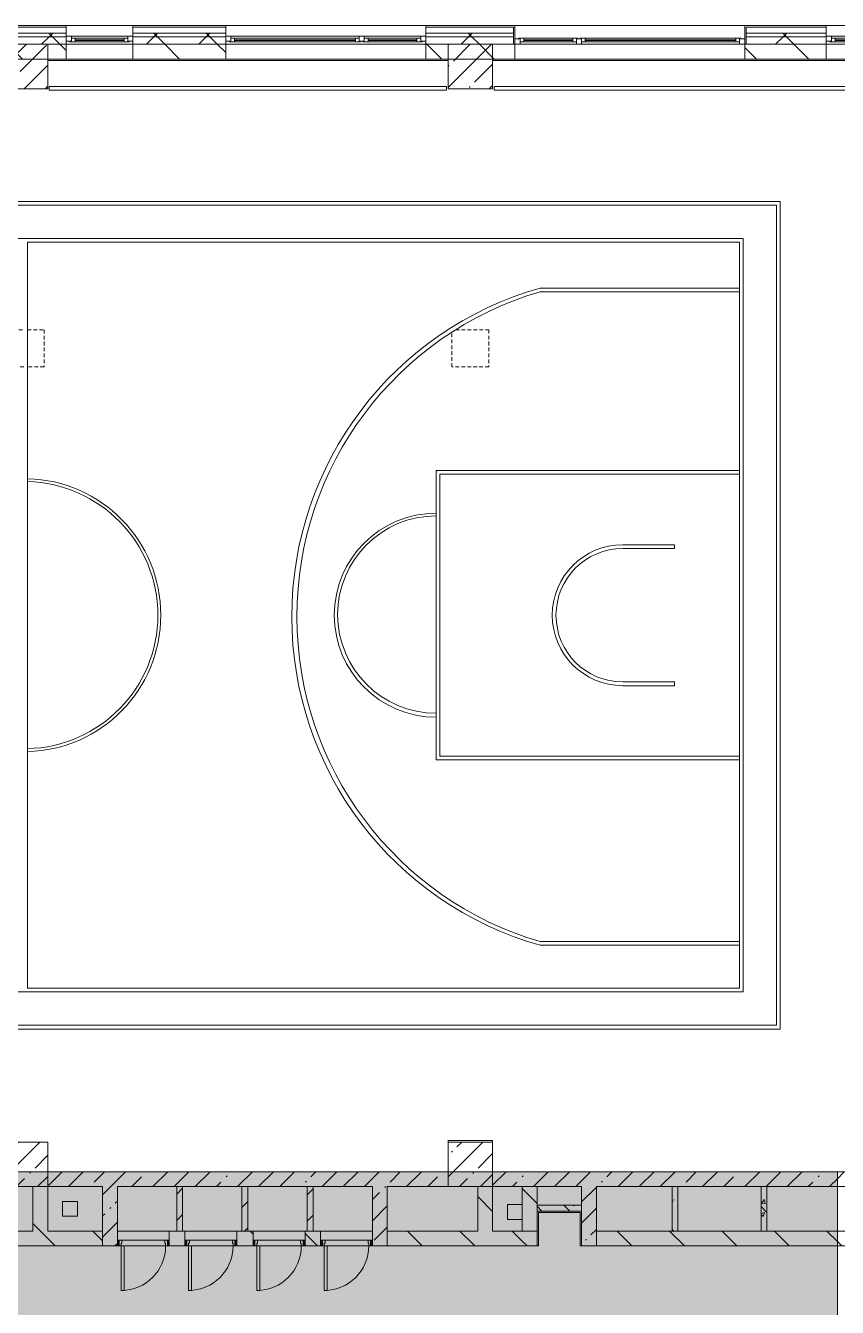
# Model space of a CAD drawing. Header units: millimetres. Extents: x 39815 to 261742, y -8553 to 29000.
# Drawn here: x 189194 to 200142, y 10073 to 27350 of the extents above; entities that cross this region are included whole.
import ezdxf

# ---------------------------------------------------------------- set-up
doc = ezdxf.new("R2010")
doc.units = ezdxf.units.MM
doc.linetypes.add('200_ШТРИХ__ш1_п0_6_', pattern=[80, 50, -30])
for name, color, linetype, lineweight in [('A-DETL', 7, 'Continuous', 5), ('A-DETL-MBND', 7, '200_ШТРИХ__ш1_п0_6_', 9), ('A-GLAZ-2', 7, 'Continuous', 5), ('A-WALL-2', 7, 'Continuous', 9), ('A-WALL-4', 7, 'Continuous', 5), ('I-WALL-3', 7, 'Continuous', 5), ('S-COLS', 7, 'Continuous', 5)]:
    doc.layers.add(name, color=color, linetype=linetype, lineweight=lineweight)
doc.layers.add('A-DETL-GENF-2', color=7, linetype='Continuous', lineweight=9, true_color=0x4994b4, transparency=0.4)
for name, color, linetype, lineweight, true_color in [('A-DOOR-2', 7, 'Continuous', 5, 0xaaaaaa), ('A-DOOR-3', 7, 'Continuous', 5, 0xe2e2e2), ('A-DOOR-4', 7, 'Continuous', 5, 0x6f9cb0), ('A-DOOR-FRAM-2', 7, 'Continuous', 5, 0xe2e2e2), ('A-DOOR-FRAM-3', 7, 'Continuous', 5, 0xaaaaaa), ('A-DOOR-FRAM-4', 7, 'Continuous', 5, 0x6f9cb0), ('A-FLOR-1', 7, 'Continuous', 5, 0xaaaaaa), ('A-FLOR-2', 7, 'Continuous', 5, 0x6f9cb0), ('A-WALL-5', 7, 'Continuous', 9, 0x2b586c), ('I-WALL-4', 7, 'Continuous', 5, 0x2b586c), ('I-WALL-5', 7, 'Continuous', 5, 0x787878), ('S-COLS-1', 7, 'Continuous', 5, 0x2b586c)]:
    doc.layers.add(name, color=color, linetype=linetype, lineweight=lineweight, true_color=true_color)
pattern_1 = [(135, (134731.94, 0), (-353.5534, -353.5534), [])]
pattern_2 = [(45, (-54460, -12000), (-285.123, 285.123), []), (45, (-54174.88, -12000), (-285.123, 285.123), [504.031, -100.806, 16.764, -84.042])]
pattern_3 = [(45, (134731.94, 0), (-285.1231, 285.1231), []), (45, (135017.06, 0), (-285.1231, 285.1231), [504.031, -100.806, 16.764, -84.042])]
pattern_4 = [(45, (-60460, -12000), (-285.1231, 285.1231), []), (45, (-60174.88, -12000), (-285.1231, 285.1231), [504.031, -100.806, 16.764, -84.042])]
pattern_5 = [(45, (134731.94, 0), (-353.5534, 353.5534), []), (135, (134731.94, 0), (-353.5534, -353.5534), [])]
pattern_6 = [(135, (134731.94, 0), (-377.1708, -377.1708), [533.4, -88.9, 17.78, -88.9]), (135, (134731.94, 376.94), (-377.1708, -377.1708), []), (50, (134731.94, 0), (637.6445, -55.7866), [66.675, -733.425]), (355, (134731.94, 0), (-123.3494, 668.699), [53.34, -586.74]), (100.451, (134785.1, -4.65), (514.299, 612.908), [56.665, -623.315]), (46.184, (134731.94, 177.8), (948.776, -147.15), [100.012, -1100.137]), (96.636, (134811, 165.5), (830.909, 865.997), [84.998, -934.973]), (351.184, (134731.9, 177.8), (830.918, 865.988), [80.01, -880.11]), (21, (134820.84, 133.35), (530.6506, -357.9283), [66.675, -733.425]), (326, (134820.84, 133.35), (216.308, 644.6585), [53.34, -586.74]), (71.451, (134865.06, 103.5), (746.9596, 286.7243), [56.665, -623.315]), (37.5, (134731.94, 0), (10.8105, 295.9426), [16.764, -562.864, 16.764, -578.866, -588.962]), (37.5, (134731.94, 0), (10.8105, 295.9426), [-1175.258, 16.764, -572.198]), (7.5, (134731.94, 0), (233.8692, 350.6318), [16.764, -322.834, 16.764, -549.529, -224.472]), (7.5, (134731.94, 0), (233.8692, 350.6318), [-905.891, 16.764, -207.708]), (327.5, (134533.7, 0), (474.5678, -20.0513), [16.764, -205.486, 16.764, -676.656, -920.115]), (327.5, (134533.7, 0), (474.5678, -20.0513), [-915.67, 16.764, -903.351]), (317.5, (134444.8, 0), (518.4522, 88.9934), [16.764, -272.161, 16.764, -443.738, -653.415]), (317.5, (134444.8, 0), (518.4522, 88.9934), [-749.427, 16.764, -636.651])]
pattern_7 = [(45, (134731.94, 0), (-176.7767, 176.7767), [])]

# ---------------------------------------------------------------- blocks, each defined once
blk = doc.blocks.new('BSC_Колонна _Прямоугольная - 600х600-23205375-Общий план 2 этажа с размещением фрагментов 2_8-2_11')
at = {"layer": 'S-COLS'}
h = blk.add_hatch(dxfattribs=at)
h.set_pattern_fill('FP_76', color=256, style=0, pattern_type=2)
h.set_pattern_definition(pattern_2)
h.paths.add_polyline_path([(300, -100), (300, 300), (-300, 300), (-300, -100)])
h = blk.add_hatch(dxfattribs=at)
h.set_pattern_fill('FP_76', color=256, style=0, pattern_type=2)
h.set_pattern_definition(pattern_2)
h.paths.add_polyline_path([(-300, -300), (300, -300), (300, -100), (-300, -100)])
for p, q in [((300, 300), (-300, 300)), ((-300, 300), (-300, -100)), ((300, -100), (300, 300))]:
    blk.add_line(p, q, dxfattribs=at)
at = {"layer": 'S-COLS-1'}
for p, q in [((-300, -100), (-300, -300)), ((300, -300), (300, -100)), ((-300, -300), (300, -300))]:
    blk.add_line(p, q, dxfattribs=at)
blk = doc.blocks.new('BSC_Колонна _Прямоугольная - 600х600-V134-Общий план 2 этажа с размещением фрагментов 2_8-2_11')
at = {"layer": 'S-COLS'}
h = blk.add_hatch(dxfattribs=at)
h.set_pattern_fill('FP_89', color=256, style=0, pattern_type=2)
h.set_pattern_definition(pattern_4)
h.paths.add_polyline_path([(-300, -100), (300, -100), (300, 300), (-300, 300)])
h = blk.add_hatch(dxfattribs=at)
h.set_pattern_fill('FP_89', color=256, style=0, pattern_type=2)
h.set_pattern_definition(pattern_4)
h.paths.add_polyline_path([(-300, -300), (300, -300), (300, -100), (-300, -100)])
for p, q in [((300, 300), (-300, 300)), ((-300, 300), (-300, -100)), ((300, -100), (300, 300))]:
    blk.add_line(p, q, dxfattribs=at)
at = {"layer": 'S-COLS-1'}
for p, q in [((-300, -100), (-300, -300)), ((300, -300), (300, -100)), ((-300, -300), (300, -300))]:
    blk.add_line(p, q, dxfattribs=at)
blk = doc.blocks.new('120_Окно_СКБ_2Ст - 120_Окно_СКБ_2Ст 2700х2500 _мал створка справа_ 2-23206922-Общий план 2 этажа с размещением фрагментов 2_8-2_11')
at = {"layer": 'A-GLAZ-2'}
for p, q in [((-1350, -75), (-1350, -5)), ((-1350, -5), (-1280, -5)), ((1350, -5), (-1350, -5)), ((-1280, -75), (-1350, -75)), ((-1350, -75), (-1300, -75)), ((-1280, -75), (-1300, -75)), ((-1300, -75), (-1300, -85)), ((-1300, -85), (470, -85)), ((470, -85), (-1300, -85)), ((-1280, -5), (-1280, -75)), ((450, -35), (-1280, -35)), ((-1280, -35), (-1280, -75)), ((-1230, -85), (-1230, -35)), ((-1230, -55), (400, -55)), ((400, -65), (-1230, -65)), ((400, -85), (400, -35)), ((450, -75), (450, -5)), ((450, -5), (520, -5)), ((450, -75), (450, -35)), ((520, -75), (450, -75)), ((470, -75), (450, -75)), ((470, -75), (500, -75)), ((470, -85), (470, -75)), ((520, -75), (500, -75)), ((500, -75), (500, -85)), ((500, -85), (1300, -85)), ((1300, -85), (500, -85)), ((520, -5), (520, -75)), ((1280, -35), (520, -35)), ((520, -35), (520, -75)), ((570, -85), (570, -35)), ((570, -55), (1230, -55)), ((1230, -65), (570, -65)), ((1230, -85), (1230, -35)), ((1280, -75), (1280, -5)), ((1280, -5), (1350, -5)), ((1280, -75), (1280, -35)), ((1350, -75), (1280, -75)), ((1300, -75), (1280, -75)), ((1300, -75), (1350, -75)), ((1300, -85), (1300, -75)), ((1350, -5), (1350, -75))]:
    blk.add_line(p, q, dxfattribs=at)
blk = doc.blocks.new('120_Окно_СКБ_2Ст - 120_Окно_СКБ_2Ст 3100х2500 _мал_створка слева_-22274797-Общий план 2 этажа с размещением фрагментов 2_8-2_11')
at = {"layer": 'A-GLAZ-2'}
for p, q in [((-1550, 45), (-1550, 115)), ((-1550, 115), (-1480, 115)), ((1550, 115), (-1550, 115)), ((-1480, 45), (-1550, 45)), ((-1550, 45), (-1500, 45)), ((-1480, 45), (-1500, 45)), ((-1500, 45), (-1500, 35)), ((-1500, 35), (670, 35)), ((670, 35), (-1500, 35)), ((-1480, 115), (-1480, 45)), ((650, 85), (-1480, 85)), ((-1480, 85), (-1480, 45)), ((-1430, 35), (-1430, 85)), ((-1430, 65), (600, 65)), ((600, 55), (-1430, 55)), ((600, 35), (600, 85)), ((650, 45), (650, 115)), ((650, 115), (720, 115)), ((650, 45), (650, 85)), ((720, 45), (650, 45)), ((670, 45), (650, 45)), ((670, 45), (700, 45)), ((670, 35), (670, 45)), ((720, 45), (700, 45)), ((700, 45), (700, 35)), ((700, 35), (1500, 35)), ((1500, 35), (700, 35)), ((720, 115), (720, 45)), ((1480, 85), (720, 85)), ((720, 85), (720, 45)), ((770, 35), (770, 85)), ((770, 65), (1430, 65)), ((1430, 55), (770, 55)), ((1430, 35), (1430, 85)), ((1480, 45), (1480, 115)), ((1480, 115), (1550, 115)), ((1480, 45), (1480, 85)), ((1550, 45), (1480, 45)), ((1500, 45), (1480, 45)), ((1500, 45), (1550, 45)), ((1500, 35), (1500, 45)), ((1550, 115), (1550, 45))]:
    blk.add_line(p, q, dxfattribs=at)
blk = doc.blocks.new('BSC_Колонна _Прямоугольная - 500х500-33455413-Общий план 2 этажа с размещением фрагментов 2_8-2_11')
at = {"layer": 'A-DETL-MBND'}
for p, q in [((-250, 250), (-23, 250)), ((-250, -250), (-250, 250)), ((27, 250), (250, 250)), ((250, 250), (250, -250)), ((-23, -250), (-250, -250)), ((250, -250), (27, -250))]:
    blk.add_line(p, q, dxfattribs=at)
blk = doc.blocks.new('120_Окно_СКБ_1Ст - 120_Окно_СКБ_1Ст 900х2500_h_-19906774-Общий план 2 этажа с размещением фрагментов 2_8-2_11')
at = {"layer": 'A-GLAZ-2'}
for p, q in [((-450, -75), (-450, -5)), ((-450, -5), (-380, -5)), ((450, -5), (-450, -5)), ((-380, -75), (-450, -75)), ((-450, -75), (-400, -75)), ((-380, -75), (-400, -75)), ((-400, -75), (-400, -85)), ((-400, -85), (400, -85)), ((400, -85), (-400, -85)), ((-380, -5), (-380, -75)), ((380, -35), (-380, -35)), ((-380, -35), (-380, -75)), ((-330, -85), (-330, -35)), ((-330, -55), (330, -55)), ((330, -65), (-330, -65)), ((330, -85), (330, -35)), ((380, -75), (380, -5)), ((380, -5), (450, -5)), ((380, -75), (380, -35)), ((450, -75), (380, -75)), ((400, -75), (380, -75)), ((400, -75), (450, -75)), ((400, -85), (400, -75)), ((450, -5), (450, -75))]:
    blk.add_line(p, q, dxfattribs=at)
blk = doc.blocks.new('110_Дверь_СКБ_1Ст - д-18 700x2100h_Технический шкаф ЭОМ и СС-V196-Общий план 2 этажа с размещением фрагментов 2_8-2_11')
at = {"layer": 'A-DOOR-2'}
h = blk.add_hatch(dxfattribs=at)
h.set_pattern_fill('FP_7', color=256, style=0, pattern_type=2)
h.set_pattern_definition([(135, (1951.41, 164.685), (-14.14214, -14.14214), []), (225, (1951.41, 164.685), (14.14214, -14.14214), [])])
h.paths.add_polyline_path([(362.5, 100), (337.5, 100), (337.5, 20), (362.5, 20)])
at = {"layer": 'A-DOOR-3'}
h = blk.add_hatch(color=256, dxfattribs=at)
h.paths.add_polyline_path([(312.5, 100), (312.5, 60), (302.5, 60), (302.5, 20), (337.5, 20), (337.5, 100)])
h.paths.add_polyline_path([(-287.5, 100), (-312.5, 100), (-312.5, 20), (-277.5, 20), (-277.5, 60), (-287.5, 60)])
at = {"layer": 'A-DOOR-FRAM-2'}
blk.add_hatch(color=256, dxfattribs=at).paths.add_polyline_path([(272.5, 700), (272.5, 100), (312.5, 100), (312.5, 700)])
at = {"layer": 'A-DOOR-FRAM-3'}
h = blk.add_hatch(dxfattribs=at)
h.set_pattern_fill('FP_8', color=256, style=0, pattern_type=2)
h.set_pattern_definition([(45, (-171.384, 164.685), (-14.1421, 14.1421), []), (135, (-171.384, 164.685), (-14.1421, -14.1421), [])])
h.paths.add_polyline_path([(-312.5, 100), (-337.5, 100), (-337.5, 20), (-312.5, 20)])
at = {"layer": 'A-DOOR-4'}
for p, q in [((312.5, 700), (272.5, 700)), ((272.5, 700), (272.5, 100)), ((312.5, 100), (312.5, 700)), ((272.5, 100), (312.5, 100))]:
    blk.add_line(p, q, dxfattribs=at)
blk.add_arc((312.5, 100), 600, 90, 180, dxfattribs=at)
at = {"layer": 'A-DOOR-FRAM-4'}
for p, q in [((-312.5, 100), (-337.5, 100)), ((-337.5, 100), (-337.5, 20)), ((-337.5, 20), (-312.5, 20)), ((-287.5, 100), (-312.5, 100)), ((-312.5, 100), (-312.5, 20)), ((-312.5, 20), (-312.5, 100)), ((-312.5, 20), (-277.5, 20)), ((-287.5, 60), (-287.5, 100)), ((-287.5, 100), (272.5, 100)), ((-277.5, 60), (-287.5, 60)), ((-277.5, 20), (-277.5, 60)), ((302.5, 20), (-277.5, 20)), ((312.5, 60), (302.5, 60)), ((302.5, 60), (302.5, 20)), ((302.5, 20), (337.5, 20)), ((312.5, 100), (312.5, 60)), ((337.5, 100), (312.5, 100)), ((337.5, 20), (337.5, 100)), ((362.5, 100), (337.5, 100)), ((337.5, 100), (337.5, 20)), ((337.5, 20), (362.5, 20)), ((362.5, 20), (362.5, 100))]:
    blk.add_line(p, q, dxfattribs=at)
blk = doc.blocks.new('BSC_Колонна _Прямоугольная - 500х500-V208-Общий план 2 этажа с размещением фрагментов 2_8-2_11')
at = {"layer": 'A-DETL-MBND'}
for p, q in [((-250, -250), (-250, 216)), ((-198, 250), (250, 250)), ((250, 250), (250, -250)), ((250, -250), (-250, -250))]:
    blk.add_line(p, q, dxfattribs=at)

msp = doc.modelspace()

# ---------------------------------------------------------------- hatches: boundary and pattern name
at = {"layer": 'A-DETL-GENF-2'}
h = msp.add_hatch(color=256, dxfattribs=at)
h.paths.add_polyline_path([(252875.9, 5159), (254061.9, 5159), (254061.9, 10600), (246661.9, 10600), (246661.9, 5159), (250659, 5159)])
h.paths.add_polyline_path([(228941.9, 5180), (236341.9, 5180), (236341.9, 10600), (228941.9, 10600), (228941.9, 7180.3)])
h.paths.add_polyline_path([(193021.1, 5842), (200141.9, 5842), (200141.9, 11900), (176891.9, 11900), (176891.9, 5842), (190804.2, 5842)])
h.paths.add_polyline_path([(210755.8, 10900), (219211.9, 10900), (219211.9, 15650), (210211.9, 15650), (210211.9, 10900)])
at = {"layer": 'A-WALL-4'}
h = msp.add_hatch(dxfattribs=at)
h.set_pattern_fill('FP_61', color=256, style=0, pattern_type=2)
h.set_pattern_definition(pattern_5)
h.paths.add_polyline_path([(226273.7, 27200), (227891.9, 27200), (227891.9, 27250), (215081.9, 27250), (215081.9, 27200), (224056.9, 27200)])
h.paths.add_polyline_path([(212418.5, 27200), (212581.9, 27200), (212581.9, 27250), (211071.9, 27250), (211071.9, 27200), (211864.3, 27200)])
h.paths.add_polyline_path([(199671.6, 27200), (199991.9, 27200), (199991.9, 27250), (198911.9, 27250), (198911.9, 27200)])
h.paths.add_polyline_path([(206322.1, 27200), (208971.9, 27200), (208971.9, 27250), (203591.9, 27250), (203591.9, 27200), (205767.9, 27200)])
h.paths.add_polyline_path([(200891.9, 27200), (202691.9, 27200), (202691.9, 27250), (200891.9, 27250)])
h.paths.add_polyline_path([(191891.9, 27200), (191891.9, 27250), (190641.8, 27250), (190641.8, 27200), (191358.4, 27200)])
h.paths.add_polyline_path([(194591.9, 27200), (195771.9, 27200), (195771.9, 27250), (194591.9, 27250)])
h.paths.add_polyline_path([(189695.8, 27200), (189741.8, 27200), (189741.8, 27250), (188592.1, 27250), (188592.1, 27200)])
h.paths.add_polyline_path([(185262.1, 27200), (185492.1, 27200), (185492.1, 27250), (184392.2, 27250), (184392.2, 27200), (184707.9, 27200)])
h.paths.add_polyline_path([(183492.2, 27200), (183492.2, 27250), (182238.9, 27250), (182238.9, 27200), (183045.3, 27200)])
h.paths.add_polyline_path([(179138.9, 27200), (179138.9, 27250), (176741.9, 27250), (176741.9, 27200), (178611.6, 27200)])
h = msp.add_hatch(dxfattribs=at)
h.set_pattern_fill('FP_61', color=256, style=0, pattern_type=2)
h.set_pattern_definition(pattern_5)
h.paths.add_polyline_path([(227791.9, 27100), (227791.9, 27200), (215081.9, 27200), (215081.9, 27100), (227382.2, 27100)])
h.paths.add_polyline_path([(202691.9, 27100), (202691.9, 27200), (200891.9, 27200), (200891.9, 27100), (202442.7, 27100)])
h.paths.add_polyline_path([(207707.7, 27100), (208971.9, 27100), (208971.9, 27200), (203591.9, 27200), (203591.9, 27100), (207430.6, 27100)])
h.paths.add_polyline_path([(199687.1, 27100), (199991.9, 27100), (199991.9, 27200), (198911.9, 27200), (198911.9, 27100), (199671.6, 27100)])
h.paths.add_polyline_path([(211981.9, 27100), (212581.9, 27100), (212581.9, 27200), (211071.9, 27200), (211071.9, 27100), (211864.3, 27100)])
h.paths.add_polyline_path([(195771.9, 27100), (195771.9, 27200), (194591.9, 27200), (194591.9, 27100), (195487.1, 27100)])
h.paths.add_polyline_path([(191358.4, 27100), (191891.9, 27100), (191891.9, 27200), (190641.8, 27200), (190641.8, 27100), (190804.2, 27100)])
h.paths.add_polyline_path([(188592.1, 27100), (189741.8, 27100), (189741.8, 27200), (188592.1, 27200)])
h.paths.add_polyline_path([(185096.8, 27100), (185492.1, 27100), (185492.1, 27200), (184392.2, 27200), (184392.2, 27100), (184985, 27100)])
h.paths.add_polyline_path([(183492.2, 27100), (183492.2, 27200), (182238.9, 27200), (182238.9, 27100), (183045.3, 27100)])
h.paths.add_polyline_path([(179138.9, 27100), (179138.9, 27200), (176791.9, 27200), (176791.9, 27100), (178611.6, 27100)])
at = {"layer": 'I-WALL-3'}
h = msp.add_hatch(dxfattribs=at)
h.set_pattern_fill('FP_72', color=256, style=0, pattern_type=2)
h.set_pattern_definition(pattern_1)
h.paths.add_polyline_path([(218931.9, 26900), (218931.9, 27100), (215881.9, 27100), (215881.9, 26900), (218832.7, 26900)])
h.paths.add_polyline_path([(215381.9, 26900), (215381.9, 27100), (215081.9, 27100), (215081.9, 26900), (215189.5, 26900)])
h.paths.add_polyline_path([(202442.7, 26900), (202691.9, 26900), (202691.9, 27100), (201491.9, 27100), (201491.9, 26900), (201888.5, 26900)])
h.paths.add_polyline_path([(205041.9, 26900), (205041.9, 27100), (203591.9, 27100), (203591.9, 26900), (204105.3, 26900)])
h.paths.add_polyline_path([(205541.9, 26900), (208271.9, 26900), (208271.9, 27100), (205541.9, 27100)])
h.paths.add_polyline_path([(212581.9, 26900), (212581.9, 27100), (211981.9, 27100), (211981.9, 26900), (212418.5, 26900)])
h.paths.add_polyline_path([(211310, 26900), (211481.9, 26900), (211481.9, 27100), (211071.9, 27100), (211071.9, 26900)])
h.paths.add_polyline_path([(208771.9, 26900), (208971.9, 26900), (208971.9, 27100), (208771.9, 27100)])
h.paths.add_polyline_path([(199991.9, 26900), (199991.9, 27100), (198891.9, 27100), (198891.9, 26900), (199671.6, 26900)])
h.paths.add_polyline_path([(191891.9, 26900), (191891.9, 27100), (190641.8, 27100), (190641.8, 26900), (191358.4, 26900)])
h.paths.add_polyline_path([(189695.8, 26900), (189741.8, 26900), (189741.8, 27100), (188592.1, 27100), (188592.1, 26900)])
h.paths.add_polyline_path([(194896.7, 26900), (195791.9, 26900), (195791.9, 27100), (194591.9, 27100), (194591.9, 26900)])
h.paths.add_polyline_path([(185262.1, 26900), (185492.1, 26900), (185492.1, 27100), (185096.8, 27100), (185096.8, 26900)])
h = msp.add_hatch(dxfattribs=at)
h.set_pattern_fill('FP_69', color=256, style=0, pattern_type=2)
h.set_pattern_definition(pattern_3)
h.paths.add_polyline_path([(200141.9, 11700), (200141.9, 11900), (195491.9, 11900), (195491.9, 11700), (199671.6, 11700)])
h.paths.add_polyline_path([(189491.9, 11700), (194891.9, 11700), (194891.9, 11900), (189491.9, 11900)])
h = msp.add_hatch(dxfattribs=at)
h.set_pattern_fill('FP_69', color=256, style=0, pattern_type=2)
h.set_pattern_definition(pattern_3)
h.paths.add_polyline_path([(200141.9, 11700), (200891.9, 11700), (200891.9, 11900), (200141.9, 11900), (200141.9, 11811.8)])
h = msp.add_hatch(dxfattribs=at)
h.set_pattern_fill('FP_72', color=256, style=0, pattern_type=2)
h.set_pattern_definition(pattern_1)
h.paths.add_polyline_path([(189291.9, 11100), (189491.9, 11100), (189491.9, 11700), (189291.9, 11700), (189291.9, 11503)])
h = msp.add_hatch(dxfattribs=at)
h.set_pattern_fill('FP_69', color=256, style=0, pattern_type=2)
h.set_pattern_definition(pattern_3)
h.paths.add_polyline_path([(190231.9, 10900), (190431.9, 10900), (190431.9, 11700), (190231.9, 11700), (190231.9, 11100)])
h = msp.add_hatch(dxfattribs=at)
h.set_pattern_fill('FP_73', color=256, style=0, pattern_type=2)
h.set_pattern_definition(pattern_7)
h.paths.add_polyline_path([(191311.2, 11100), (191311.2, 11700), (191231.2, 11700), (191231.2, 11100)])
h = msp.add_hatch(dxfattribs=at)
h.set_pattern_fill('FP_73', color=256, style=0, pattern_type=2)
h.set_pattern_definition(pattern_7)
h.paths.add_polyline_path([(192191.2, 11100), (192191.2, 11700), (192111.2, 11700), (192111.2, 11100)])
h = msp.add_hatch(dxfattribs=at)
h.set_pattern_fill('FP_73', color=256, style=0, pattern_type=2)
h.set_pattern_definition(pattern_7)
h.paths.add_polyline_path([(193021.1, 11100), (193071.2, 11100), (193071.2, 11700), (192991.2, 11700), (192991.2, 11100)])
h = msp.add_hatch(dxfattribs=at)
h.set_pattern_fill('FP_69', color=256, style=0, pattern_type=2)
h.set_pattern_definition(pattern_3)
h.paths.add_polyline_path([(193871.9, 10900), (194071.9, 10900), (194071.9, 11700), (193871.9, 11700), (193871.9, 10980)])
h = msp.add_hatch(dxfattribs=at)
h.set_pattern_fill('FP_72', color=256, style=0, pattern_type=2)
h.set_pattern_definition(pattern_1)
h.paths.add_polyline_path([(195491.9, 11100), (195491.9, 11700), (195291.9, 11700), (195291.9, 11100)])
h = msp.add_hatch(dxfattribs=at)
h.set_pattern_fill('FP_72', color=256, style=0, pattern_type=2)
h.set_pattern_definition(pattern_1)
h.paths.add_polyline_path([(196091.9, 11100), (196091.9, 11700), (195891.9, 11700), (195891.9, 11100)])
h = msp.add_hatch(dxfattribs=at)
h.set_pattern_fill('FP_72', color=256, style=0, pattern_type=2)
h.set_pattern_definition(pattern_1)
h.paths.add_polyline_path([(196091.9, 10900), (196091.9, 11700), (195891.9, 11700), (195891.9, 10900)])
h = msp.add_hatch(dxfattribs=at)
h.set_pattern_fill('FP_69', color=256, style=0, pattern_type=2)
h.set_pattern_definition(pattern_3)
h.paths.add_polyline_path([(196691.9, 10900), (196891.9, 10900), (196891.9, 11700), (196691.9, 11700), (196691.9, 11001.1)])
h = msp.add_hatch(dxfattribs=at)
h.set_pattern_fill('FP_72', color=256, style=0, pattern_type=2)
h.set_pattern_definition(pattern_1)
h.paths.add_polyline_path([(192041.9, 10900), (192261.9, 10900), (192261.9, 11100), (192041.9, 11100), (192041.9, 10962.7)])
h.paths.add_polyline_path([(195891.9, 10900), (195891.9, 11100), (194071.9, 11100), (194071.9, 10900), (195792.1, 10900)])
h.paths.add_polyline_path([(193021.1, 10900), (193171.9, 10900), (193171.9, 11100), (192961.9, 11100), (192961.9, 10900)])
h.paths.add_polyline_path([(191341.9, 10900), (191341.9, 11100), (191131.9, 11100), (191131.9, 10900)])
h.paths.add_polyline_path([(188587.4, 10900), (190231.9, 10900), (190231.9, 11100), (186641.9, 11100), (186641.9, 10900)])
h.paths.add_polyline_path([(186370.5, 10900), (186441.9, 10900), (186441.9, 11100), (181992.7, 11100), (181992.7, 10900), (184153.7, 10900)])
h = msp.add_hatch(dxfattribs=at)
h.set_pattern_fill('FP_72', color=256, style=0, pattern_type=2)
h.set_pattern_definition(pattern_1)
h.paths.add_polyline_path([(200141.9, 10900), (200141.9, 11100), (196891.9, 11100), (196891.9, 10900), (199671.6, 10900)])
h = msp.add_hatch(dxfattribs=at)
h.set_pattern_fill('FP_72', color=256, style=0, pattern_type=2)
h.set_pattern_definition(pattern_1)
h.paths.add_polyline_path([(200141.9, 10900), (201291.9, 10900), (201291.9, 11100), (200141.9, 11100), (200141.9, 11005.5)])
at = {"layer": 'I-WALL-5'}
h = msp.add_hatch(dxfattribs=at)
h.set_pattern_fill('FP_78', color=256, style=0, pattern_type=2)
h.set_pattern_definition(pattern_6)
h.paths.add_polyline_path([(197991.9, 11100), (197991.9, 11700), (197911.9, 11700), (197911.9, 11100)])
h = msp.add_hatch(dxfattribs=at)
h.set_pattern_fill('FP_78', color=256, style=0, pattern_type=2)
h.set_pattern_definition(pattern_6)
h.paths.add_polyline_path([(199191.9, 11100), (199191.9, 11700), (199111.9, 11700), (199111.9, 11100)])
h = msp.add_hatch(dxfattribs=at)
h.set_pattern_fill('FP_78', color=256, style=0, pattern_type=2)
h.set_pattern_definition(pattern_6)
h.paths.add_polyline_path([(196691.9, 11370), (196691.9, 11450), (196091.9, 11450), (196091.9, 11370), (196346.3, 11370)])
at = {"layer": 'S-COLS'}
h = msp.add_hatch(dxfattribs=at)
h.set_pattern_fill('FP_69', color=256, style=0, pattern_type=2)
h.set_pattern_definition(pattern_3)
h.paths.add_polyline_path([(189491.9, 26500), (189491.9, 27100), (188891.9, 27100), (188891.9, 26500)])
h = msp.add_hatch(dxfattribs=at)
h.set_pattern_fill('FP_69', color=256, style=0, pattern_type=2)
h.set_pattern_definition(pattern_3)
h.paths.add_polyline_path([(195491.9, 26500), (195491.9, 27100), (194891.9, 27100), (194891.9, 26500), (195237.9, 26500)])

# ---------------------------------------------------------------- linework, layer by layer
at = {"layer": 'A-DETL'}
for p, q in [((200141.9, 11900), (176891.9, 11900)), ((200141.9, 5842), (200141.9, 11900))]:
    msp.add_line(p, q, dxfattribs=at)
at = {"layer": 'A-FLOR-1'}
for p, q in [((199371.9, 24981.3), (179015.6, 24981.3)), ((179065.6, 24931.3), (199321.9, 24931.3)), ((199321.9, 24931.3), (199321.9, 13874.4)), ((199371.9, 13824.4), (199371.9, 24981.3)), ((198871.9, 24481.3), (179515.6, 24481.3)), ((189218.8, 14374.4), (189218.8, 24431.3)), ((189218.8, 24431.3), (198821.9, 24431.3)), ((198821.9, 24431.3), (198821.9, 14374.4)), ((198871.9, 14324.4), (198871.9, 24481.3)), ((198821.9, 23812.8), (196132.2, 23812.8)), ((196132.2, 23762.8), (198821.9, 23762.8)), ((194732.2, 21352.8), (194732.2, 17452.8)), ((198821.9, 21352.8), (194732.2, 21352.8)), ((194782.2, 17502.8), (194782.2, 21302.8)), ((194782.2, 21302.8), (198821.9, 21302.8)), ((197946.9, 20352.8), (197246.9, 20352.8)), ((197246.9, 20302.8), (197946.9, 20302.8)), ((197946.9, 20302.8), (197946.9, 20352.8)), ((197946.9, 18502.8), (197246.9, 18502.8)), ((197946.9, 18452.8), (197946.9, 18502.8)), ((197246.9, 18452.8), (197946.9, 18452.8)), ((194732.2, 17452.8), (198821.9, 17452.8)), ((198821.9, 17502.8), (194782.2, 17502.8)), ((198821.9, 15002.8), (196132.2, 15002.8)), ((196132.2, 14952.8), (198821.9, 14952.8)), ((198821.9, 14374.4), (189218.8, 14374.4)), ((179515.6, 14324.4), (198871.9, 14324.4)), ((179015.6, 13824.4), (199371.9, 13824.4)), ((199321.9, 13874.4), (179065.6, 13874.4)), ((194891.9, 12300), (194891.9, 12320)), ((194891.9, 12320), (195491.9, 12320)), ((195491.9, 12320), (195491.9, 12300))]:
    msp.add_line(p, q, dxfattribs=at)
for centre, radius, start, end in [((197386.9, 19382.8), 4604.2, 105.81331, 254.18669), ((197416.5, 19382.8), 4564.4, 106.34112, 253.65888), ((189177.1, 19403.3), 1840, 0, 88.70133), ((189177.1, 19403.3), 1800, 0, 88.67247), ((194732.2, 19402.8), 1375, 90, 270), ((194732.2, 19411.7), 1330, 90, 270), ((197246.9, 19402.8), 950, 90, 270), ((197246.9, 19402.8), 900, 90, 270), ((189177.1, 19403.3), 1800, 271.32753, 360), ((189177.1, 19403.3), 1840, 271.29867, 360)]:
    msp.add_arc(centre, radius, start, end, dxfattribs=at)
at = {"layer": 'A-FLOR-2'}
for p, q in [((189691.9, 11500), (189891.9, 11500)), ((189691.9, 11300), (189691.9, 11500)), ((189891.9, 11500), (189891.9, 11300)), ((195691.9, 11457), (195891.9, 11457)), ((195691.9, 11257), (195691.9, 11457)), ((189891.9, 11300), (189691.9, 11300)), ((195891.9, 11257), (195691.9, 11257)), ((196670.9, 11350), (196111.9, 11350)), ((196111.9, 11350), (196111.9, 10900)), ((196670.9, 10900), (196670.9, 11350)), ((196111.9, 10900), (196091.9, 10900)), ((196691.9, 10900), (196670.9, 10900))]:
    msp.add_line(p, q, dxfattribs=at)
at = {"layer": 'A-WALL-2'}
for p, q in [((189741.8, 27330), (188592.1, 27330)), ((191891.9, 27330), (190641.8, 27330)), ((195771.9, 27330), (194591.9, 27330)), ((195771.9, 27100), (195771.9, 27330)), ((198911.9, 27330), (198911.9, 27100)), ((199991.9, 27330), (198911.9, 27330)), ((189741.8, 27250), (188592.1, 27250)), ((189741.8, 27200), (188592.1, 27200)), ((191891.9, 27250), (190641.8, 27250)), ((191891.9, 27200), (190641.8, 27200)), ((195771.9, 27250), (194591.9, 27250)), ((195771.9, 27200), (194591.9, 27200)), ((199991.9, 27250), (198911.9, 27250)), ((199991.9, 27200), (198911.9, 27200)), ((189741.8, 27100), (188592.1, 27100)), ((191891.9, 27100), (190641.8, 27100)), ((195791.9, 27100), (194591.9, 27100)), ((199991.9, 27100), (198891.9, 27100))]:
    msp.add_line(p, q, dxfattribs=at)
at = {"layer": 'A-WALL-4'}
for p, q in [((176641.9, 27350), (190641.8, 27350)), ((189741.8, 27100), (189741.8, 27350)), ((190641.8, 27350), (190641.8, 27100)), ((228041.9, 27350), (190641.8, 27350)), ((191891.9, 27100), (191891.9, 27350)), ((194591.9, 27350), (194591.9, 27100)), ((195791.9, 27100), (195791.9, 27350)), ((198891.9, 27350), (198891.9, 27100)), ((199991.9, 27100), (199991.9, 27350))]:
    msp.add_line(p, q, dxfattribs=at)
at = {"layer": 'A-WALL-5'}
for p, q in [((191311.2, 11700), (191231.2, 11700)), ((192191.2, 11700), (192111.2, 11700)), ((193071.2, 11700), (192991.2, 11700)), ((196091.9, 11700), (195891.9, 11700)), ((197991.9, 11700), (197911.9, 11700)), ((199191.9, 11700), (199111.9, 11700)), ((196091.9, 11370), (196091.9, 11450)), ((196691.9, 11370), (196691.9, 11450)), ((190231.9, 10900), (190231.9, 11100)), ((191231.2, 11100), (191311.2, 11100)), ((192111.2, 11100), (192191.2, 11100)), ((192991.2, 11100), (193071.2, 11100)), ((194071.9, 10900), (194071.9, 11100)), ((196891.9, 10900), (196891.9, 11100)), ((197911.9, 11100), (197991.9, 11100)), ((199111.9, 11100), (199191.9, 11100))]:
    msp.add_line(p, q, dxfattribs=at)
at = {"layer": 'I-WALL-3'}
for p, q in [((189741.8, 26900), (189741.8, 27100)), ((189741.8, 27100), (190641.8, 27100)), ((190641.8, 27100), (190641.8, 26900)), ((191891.9, 26900), (191891.9, 27100)), ((191891.9, 27100), (194591.9, 27100)), ((194591.9, 27100), (194591.9, 26900)), ((195791.9, 26900), (195791.9, 27100)), ((195792.1, 27100), (198891.9, 27100)), ((198891.9, 27100), (198891.9, 26900)), ((199991.9, 26900), (199991.9, 27100)), ((199991.9, 27100), (200871.9, 27100)), ((200891.9, 26900), (185096.8, 26900)), ((194891.9, 26880), (189491.9, 26880)), ((200871.9, 26880), (195491.9, 26880)), ((189511.9, 26529), (194871.9, 26529)), ((189511.9, 26529), (189511.9, 26479)), ((194871.9, 26479), (189511.9, 26479)), ((194871.9, 26479), (194871.9, 26529)), ((195512.9, 26529), (200891.9, 26529)), ((195512.9, 26529), (195512.9, 26479)), ((200892.4, 26479), (195512.9, 26479)), ((201291.9, 11100), (199191.9, 11100))]:
    msp.add_line(p, q, dxfattribs=at)
at = {"layer": 'I-WALL-4'}
for p, q in [((194891.9, 11900), (189491.9, 11900)), ((200891.9, 11900), (195491.9, 11900)), ((189291.9, 11700), (189291.9, 11100)), ((189491.9, 11100), (189491.9, 11700)), ((189491.9, 11700), (190231.9, 11700)), ((190231.9, 11700), (190231.9, 11100)), ((190431.9, 10980), (190431.9, 11700)), ((190431.9, 11700), (191231.2, 11700)), ((191231.2, 11700), (191231.2, 11100)), ((191311.2, 11100), (191311.2, 11700)), ((191311.2, 11700), (192111.2, 11700)), ((192111.2, 11700), (192111.2, 11100)), ((192191.2, 11100), (192191.2, 11700)), ((192191.2, 11700), (192991.2, 11700)), ((192991.2, 11700), (192991.2, 11100)), ((193071.2, 11100), (193071.2, 11700)), ((193071.2, 11700), (193871.9, 11700)), ((193871.9, 11700), (193871.9, 10980)), ((194071.9, 11100), (194071.9, 11700)), ((194071.9, 11700), (194891.9, 11700)), ((195291.9, 11700), (195291.9, 11100)), ((195491.9, 11100), (195491.9, 11700)), ((195491.9, 11700), (195891.9, 11700)), ((195891.9, 11700), (195891.9, 11100)), ((196091.9, 11450), (196091.9, 11700)), ((196091.9, 11700), (196691.9, 11700)), ((196691.9, 11700), (196691.9, 11450)), ((196891.9, 11100), (196891.9, 11700)), ((196891.9, 11700), (197911.9, 11700)), ((197911.9, 11700), (197911.9, 11100)), ((197991.9, 11100), (197991.9, 11700)), ((197991.9, 11700), (199111.9, 11700)), ((199111.9, 11700), (199111.9, 11100)), ((199191.9, 11100), (199191.9, 11700)), ((199191.9, 11700), (200891.9, 11700)), ((196691.9, 11450), (196091.9, 11450)), ((196091.9, 11100), (196091.9, 11370)), ((196091.9, 11370), (196691.9, 11370)), ((196691.9, 11370), (196691.9, 10900)), ((189291.9, 11100), (189091.9, 11100)), ((190231.9, 11100), (189491.9, 11100)), ((190431.9, 11100), (191231.2, 11100)), ((191131.9, 11100), (191131.9, 10980)), ((191311.2, 11100), (192111.2, 11100)), ((191341.9, 10980), (191341.9, 11100)), ((192041.9, 11100), (192041.9, 10980)), ((192191.2, 11100), (192991.2, 11100)), ((192261.9, 10980), (192261.9, 11100)), ((192961.9, 11100), (192961.9, 10980)), ((193071.2, 11100), (193871.9, 11100)), ((193171.9, 10980), (193171.9, 11100)), ((195291.9, 11100), (194071.9, 11100)), ((196091.9, 11100), (195491.9, 11100)), ((196091.9, 10900), (196091.9, 11100)), ((197911.9, 11100), (196891.9, 11100)), ((199111.9, 11100), (197991.9, 11100)), ((181992.7, 10900), (190431.9, 10900)), ((191131.9, 10900), (191341.9, 10900)), ((192041.9, 10900), (192261.9, 10900)), ((192961.9, 10900), (193171.9, 10900)), ((193871.9, 10900), (196091.9, 10900)), ((196691.9, 10900), (201491.9, 10900))]:
    msp.add_line(p, q, dxfattribs=at)
at = {"layer": 'S-COLS'}
for p, q in [((189491.9, 27100), (188891.9, 27100)), ((189491.9, 26500), (189491.9, 27100)), ((195491.9, 27100), (194891.9, 27100)), ((194891.9, 27100), (194891.9, 26500)), ((195491.9, 26500), (195491.9, 27100)), ((188891.9, 26500), (189491.9, 26500)), ((194891.9, 26500), (195491.9, 26500))]:
    msp.add_line(p, q, dxfattribs=at)

# ---------------------------------------------------------------- block references
at = {"layer": 'A-DETL-MBND'}
for name, p in [('BSC_Колонна _Прямоугольная - 500х500-33455413-Общий план 2 этажа с размещением фрагментов 2_8-2_11', (189191.9, 23000)), ('BSC_Колонна _Прямоугольная - 500х500-V208-Общий план 2 этажа с размещением фрагментов 2_8-2_11', (195191.9, 23000))]:
    msp.add_blockref(name, p, dxfattribs=at)
at = {"layer": 'A-DOOR-4', "rotation": 180}
for p in [(190794.4, 11000), (191704.4, 11000), (192624.4, 11000), (193534.4, 11000)]:
    msp.add_blockref('110_Дверь_СКБ_1Ст - д-18 700x2100h_Технический шкаф ЭОМ и СС-V196-Общий план 2 этажа с размещением фрагментов 2_8-2_11', p, dxfattribs=at)
at = {"layer": 'A-GLAZ-2'}
for name, p in [('120_Окно_СКБ_1Ст - 120_Окно_СКБ_1Ст 900х2500_h_-19906774-Общий план 2 этажа с размещением фрагментов 2_8-2_11', (190191.8, 27215)), ('120_Окно_СКБ_2Ст - 120_Окно_СКБ_2Ст 2700х2500 _мал створка справа_ 2-23206922-Общий план 2 этажа с размещением фрагментов 2_8-2_11', (193241.9, 27215)), ('120_Окно_СКБ_1Ст - 120_Окно_СКБ_1Ст 900х2500_h_-19906774-Общий план 2 этажа с размещением фрагментов 2_8-2_11', (200441.9, 27215))]:
    msp.add_blockref(name, p, dxfattribs=at)
at = {"layer": 'A-GLAZ-2', "rotation": 180}
msp.add_blockref('120_Окно_СКБ_2Ст - 120_Окно_СКБ_2Ст 3100х2500 _мал_створка слева_-22274797-Общий план 2 этажа с размещением фрагментов 2_8-2_11', (197341.9, 27215), dxfattribs=at)
at = {"layer": 'S-COLS'}
for name, p in [('BSC_Колонна _Прямоугольная - 600х600-23205375-Общий план 2 этажа с размещением фрагментов 2_8-2_11', (189191.9, 12000)), ('BSC_Колонна _Прямоугольная - 600х600-V134-Общий план 2 этажа с размещением фрагментов 2_8-2_11', (195191.9, 12000))]:
    msp.add_blockref(name, p, dxfattribs=at)

doc.saveas('drawing.dxf')
